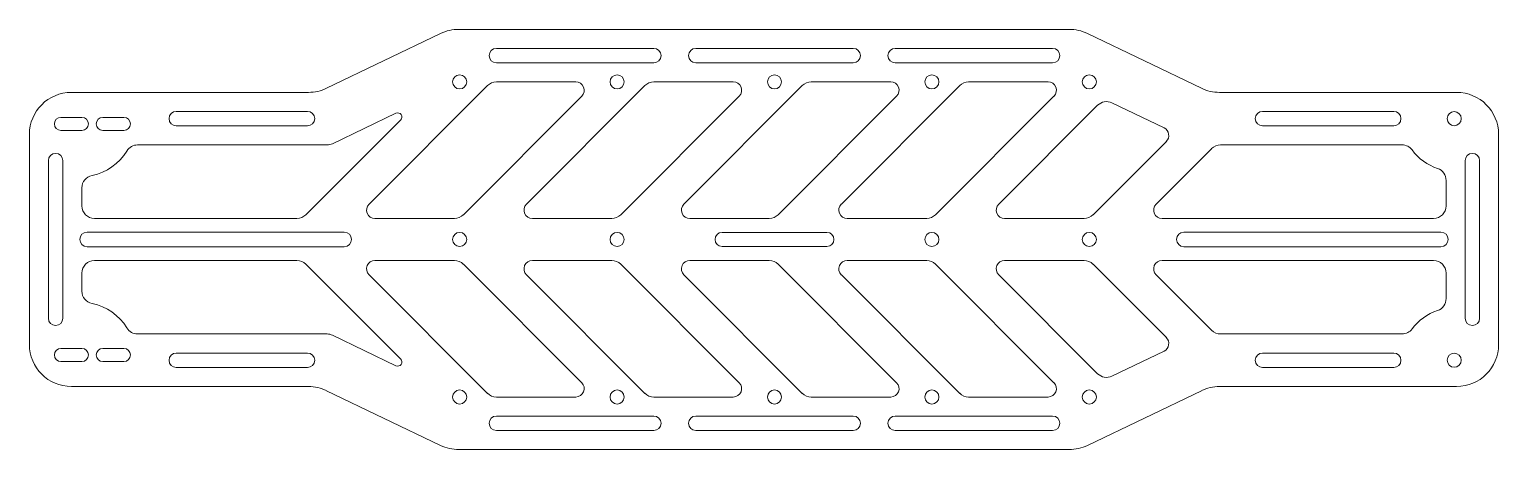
# Model space of a CAD drawing. Header units: inches. Extents: x 15.4 to 29.4, y 15.5 to 19.5.
import ezdxf

# ---------------------------------------------------------------- set-up
doc = ezdxf.new("R2010")
doc.units = ezdxf.units.IN
doc.header["$MEASUREMENT"] = 0

msp = doc.modelspace()

# ---------------------------------------------------------------- linework, layer by layer
at = {"color": 7, "linetype": 'Continuous', "lineweight": 15}
for p, q in [((18.238, 18.979), (19.324, 19.5)), ((25.315, 19.54), (19.497, 19.54)), ((25.488, 19.5), (26.574, 18.979)), ((21.356, 19.358), (19.856, 19.358)), ((23.256, 19.358), (21.756, 19.358)), ((25.156, 19.358), (23.656, 19.358)), ((19.856, 19.221), (21.356, 19.221)), ((21.756, 19.221), (23.256, 19.221)), ((23.656, 19.221), (25.156, 19.221)), ((15.806, 18.94), (18.065, 18.94)), ((19.771, 19.004), (18.643, 17.876)), ((19.541, 17.775), (20.669, 18.903)), ((20.613, 19.04), (19.856, 19.04)), ((21.271, 19.004), (20.143, 17.876)), ((21.041, 17.775), (22.169, 18.903)), ((22.113, 19.04), (21.356, 19.04)), ((22.771, 19.004), (21.643, 17.876)), ((22.541, 17.775), (23.669, 18.903)), ((23.613, 19.04), (22.856, 19.04)), ((24.271, 19.004), (23.143, 17.876)), ((24.041, 17.775), (25.169, 18.903)), ((25.113, 19.04), (24.356, 19.04)), ((26.747, 18.94), (29.006, 18.94)), ((25.584, 18.817), (24.643, 17.876)), ((26.218, 18.602), (25.72, 18.841)), ((15.706, 18.702), (15.906, 18.702)), ((16.106, 18.702), (16.306, 18.702)), ((18.056, 18.758), (16.806, 18.758)), ((16.806, 18.621), (18.056, 18.621)), ((18.041, 17.775), (18.943, 18.676)), ((18.897, 18.741), (18.294, 18.451)), ((28.406, 18.758), (27.156, 18.758)), ((27.156, 18.621), (28.406, 18.621)), ((15.406, 18.54), (15.406, 16.54)), ((15.906, 18.577), (15.706, 18.577)), ((16.306, 18.577), (16.106, 18.577)), ((29.406, 16.54), (29.406, 18.54)), ((18.242, 18.44), (16.437, 18.44)), ((25.541, 17.775), (26.24, 18.473)), ((26.671, 18.404), (26.143, 17.876)), ((28.486, 18.44), (26.756, 18.44)), ((15.587, 18.29), (15.587, 16.79)), ((15.725, 16.79), (15.725, 18.29)), ((29.087, 18.29), (29.087, 16.79)), ((29.225, 16.79), (29.225, 18.29)), ((28.906, 17.86), (28.906, 18.102)), ((15.906, 18.031), (15.906, 17.86)), ((16.026, 17.74), (17.956, 17.74)), ((18.699, 17.74), (19.456, 17.74)), ((20.199, 17.74), (20.956, 17.74)), ((21.699, 17.74), (22.456, 17.74)), ((23.199, 17.74), (23.956, 17.74)), ((24.699, 17.74), (25.456, 17.74)), ((26.199, 17.74), (28.786, 17.74)), ((18.406, 17.608), (15.956, 17.608)), ((23.006, 17.606), (22.006, 17.606)), ((28.856, 17.608), (26.406, 17.608)), ((15.956, 17.471), (18.406, 17.471)), ((22.006, 17.473), (23.006, 17.473)), ((26.406, 17.471), (28.856, 17.471)), ((17.956, 17.34), (16.026, 17.34)), ((18.943, 16.403), (18.041, 17.304)), ((19.456, 17.34), (18.699, 17.34)), ((20.669, 16.176), (19.541, 17.304)), ((20.956, 17.34), (20.199, 17.34)), ((22.169, 16.176), (21.041, 17.304)), ((22.456, 17.34), (21.699, 17.34)), ((23.669, 16.176), (22.541, 17.304)), ((23.956, 17.34), (23.199, 17.34)), ((25.169, 16.176), (24.041, 17.304)), ((25.456, 17.34), (24.699, 17.34)), ((26.24, 16.606), (25.541, 17.304)), ((28.786, 17.34), (26.199, 17.34)), ((15.906, 17.22), (15.906, 17.048)), ((18.643, 17.203), (19.771, 16.075)), ((20.143, 17.203), (21.271, 16.075)), ((21.643, 17.203), (22.771, 16.075)), ((23.143, 17.203), (24.271, 16.075)), ((24.643, 17.203), (25.584, 16.262)), ((26.143, 17.203), (26.671, 16.675)), ((28.906, 16.977), (28.906, 17.22)), ((16.437, 16.64), (18.242, 16.64)), ((18.294, 16.628), (18.897, 16.338)), ((26.756, 16.64), (28.486, 16.64)), ((15.706, 16.502), (15.906, 16.502)), ((16.106, 16.502), (16.306, 16.502)), ((16.806, 16.458), (18.056, 16.458)), ((25.72, 16.238), (26.218, 16.477)), ((27.156, 16.458), (28.406, 16.458)), ((15.906, 16.377), (15.706, 16.377)), ((16.306, 16.377), (16.106, 16.377)), ((18.056, 16.321), (16.806, 16.321)), ((28.406, 16.321), (27.156, 16.321)), ((18.065, 16.14), (15.806, 16.14)), ((19.324, 15.579), (18.238, 16.1)), ((26.574, 16.1), (25.488, 15.579)), ((29.006, 16.14), (26.747, 16.14)), ((19.856, 16.04), (20.613, 16.04)), ((21.356, 16.04), (22.113, 16.04)), ((22.856, 16.04), (23.613, 16.04)), ((24.356, 16.04), (25.113, 16.04)), ((19.856, 15.858), (21.356, 15.858)), ((21.756, 15.858), (23.256, 15.858)), ((23.656, 15.858), (25.156, 15.858)), ((21.356, 15.721), (19.856, 15.721)), ((23.256, 15.721), (21.756, 15.721)), ((25.156, 15.721), (23.656, 15.721)), ((19.497, 15.54), (25.315, 15.54))]:
    msp.add_line(p, q, dxfattribs=at)
for centre in [(19.506, 19.04), (21.006, 19.04), (22.506, 19.04), (24.006, 19.04), (25.506, 19.04), (28.983, 18.69), (19.506, 17.54), (21.006, 17.54), (24.006, 17.54), (25.506, 17.54), (28.983, 16.39), (19.506, 16.04), (21.006, 16.04), (22.506, 16.04), (24.006, 16.04), (25.506, 16.04)]:
    msp.add_circle(centre, 0.0669, dxfattribs=at)
for centre, radius, start, end in [((19.497, 19.14), 0.4, 90, 115.641), ((25.315, 19.14), 0.4, 64.359, 90), ((19.856, 19.29), 0.0689, 90, 270), ((21.356, 19.29), 0.0689, 270, 90), ((21.756, 19.29), 0.0689, 90, 270), ((23.256, 19.29), 0.0689, 270, 90), ((23.656, 19.29), 0.0689, 90, 270), ((25.156, 19.29), 0.0689, 270, 90), ((15.806, 18.54), 0.4, 90, 180), ((18.065, 19.34), 0.4, 270, 295.641), ((19.856, 18.92), 0.12, 90, 135), ((20.613, 18.96), 0.08, 315, 90), ((21.356, 18.92), 0.12, 90, 135), ((22.113, 18.96), 0.08, 315, 90), ((22.856, 18.92), 0.12, 90, 135), ((23.613, 18.96), 0.08, 315, 90), ((24.356, 18.92), 0.12, 90, 135), ((25.113, 18.96), 0.08, 315, 90), ((26.747, 19.34), 0.4, 244.359, 270), ((29.006, 18.54), 0.4, 0, 90), ((25.669, 18.732), 0.12, 64.359, 135), ((15.706, 18.64), 0.0621, 90, 270), ((15.906, 18.64), 0.0621, 270, 90), ((16.106, 18.64), 0.0621, 90, 270), ((16.306, 18.64), 0.0621, 270, 90), ((16.806, 18.69), 0.0689, 90, 270), ((18.056, 18.69), 0.0689, 270, 90), ((18.915, 18.705), 0.04, 315, 115.641), ((27.156, 18.69), 0.0689, 90, 270), ((28.406, 18.69), 0.0689, 270, 90), ((26.183, 18.53), 0.08, 315, 64.359), ((15.656, 18.29), 0.0689, 0, 180), ((15.906, 18.64), 0.5, 281.1599, 328.927), ((16.437, 18.32), 0.12, 90, 148.927), ((18.242, 18.56), 0.12, 270, 295.641), ((26.756, 18.32), 0.12, 90, 135), ((28.486, 18.32), 0.12, 36.6392, 90), ((28.983, 18.69), 0.5, 216.6392, 251.4443), ((29.156, 18.29), 0.0689, 0, 180), ((28.786, 18.102), 0.12, 0, 71.4443), ((16.026, 18.031), 0.12, 101.1599, 180), ((16.026, 17.86), 0.12, 180, 270), ((18.699, 17.82), 0.08, 135, 270), ((20.199, 17.82), 0.08, 135, 270), ((21.699, 17.82), 0.08, 135, 270), ((23.199, 17.82), 0.08, 135, 270), ((24.699, 17.82), 0.08, 135, 270), ((26.199, 17.82), 0.08, 135, 270), ((28.786, 17.86), 0.12, 270, 360), ((17.956, 17.86), 0.12, 270, 315), ((19.456, 17.86), 0.12, 270, 315), ((20.956, 17.86), 0.12, 270, 315), ((22.456, 17.86), 0.12, 270, 315), ((23.956, 17.86), 0.12, 270, 315), ((25.456, 17.86), 0.12, 270, 315), ((15.956, 17.54), 0.0689, 90, 270), ((18.406, 17.54), 0.0689, 270, 90), ((22.006, 17.54), 0.0669, 90, 270), ((23.006, 17.54), 0.0669, 270, 90), ((26.406, 17.54), 0.0689, 90, 270), ((28.856, 17.54), 0.0689, 270, 90), ((16.026, 17.22), 0.12, 90, 180), ((17.956, 17.22), 0.12, 45, 90), ((18.699, 17.26), 0.08, 90, 225), ((19.456, 17.22), 0.12, 45, 90), ((20.199, 17.26), 0.08, 90, 225), ((20.956, 17.22), 0.12, 45, 90), ((21.699, 17.26), 0.08, 90, 225), ((22.456, 17.22), 0.12, 45, 90), ((23.199, 17.26), 0.08, 90, 225), ((23.956, 17.22), 0.12, 45, 90), ((24.699, 17.26), 0.08, 90, 225), ((25.456, 17.22), 0.12, 45, 90), ((26.199, 17.26), 0.08, 90, 225), ((28.786, 17.22), 0.12, 0, 90), ((16.026, 17.048), 0.12, 180, 258.8401), ((28.786, 16.977), 0.12, 288.5557, 0), ((15.906, 16.44), 0.5, 31.073, 78.8401), ((28.983, 16.39), 0.5, 108.5557, 143.3608), ((15.656, 16.79), 0.0689, 180, 0), ((16.437, 16.76), 0.12, 211.073, 270), ((26.756, 16.76), 0.12, 225, 270), ((28.486, 16.76), 0.12, 270, 323.3608), ((29.156, 16.79), 0.0689, 180, 0), ((15.806, 16.54), 0.4, 180, 270), ((18.242, 16.52), 0.12, 64.359, 90), ((26.183, 16.549), 0.08, 295.641, 45), ((29.006, 16.54), 0.4, 270, 0), ((15.706, 16.44), 0.0621, 90, 270), ((15.906, 16.44), 0.0621, 270, 90), ((16.106, 16.44), 0.0621, 90, 270), ((16.306, 16.44), 0.0621, 270, 90), ((16.806, 16.39), 0.0689, 90, 270), ((18.056, 16.39), 0.0689, 270, 90), ((18.915, 16.374), 0.04, 244.359, 45), ((27.156, 16.39), 0.0689, 90, 270), ((28.406, 16.39), 0.0689, 270, 90), ((25.669, 16.347), 0.12, 225, 295.641), ((18.065, 15.74), 0.4, 64.359, 90), ((20.613, 16.12), 0.08, 270, 45), ((22.113, 16.12), 0.08, 270, 45), ((23.613, 16.12), 0.08, 270, 45), ((25.113, 16.12), 0.08, 270, 45), ((26.747, 15.74), 0.4, 90, 115.641), ((19.856, 16.16), 0.12, 225, 270), ((21.356, 16.16), 0.12, 225, 270), ((22.856, 16.16), 0.12, 225, 270), ((24.356, 16.16), 0.12, 225, 270), ((19.856, 15.79), 0.0689, 90, 270), ((21.356, 15.79), 0.0689, 270, 90), ((21.756, 15.79), 0.0689, 90, 270), ((23.256, 15.79), 0.0689, 270, 90), ((23.656, 15.79), 0.0689, 90, 270), ((25.156, 15.79), 0.0689, 270, 90), ((19.497, 15.94), 0.4, 244.359, 270), ((25.315, 15.94), 0.4, 270, 295.641)]:
    msp.add_arc(centre, radius, start, end, dxfattribs=at)

doc.saveas('drawing.dxf')
